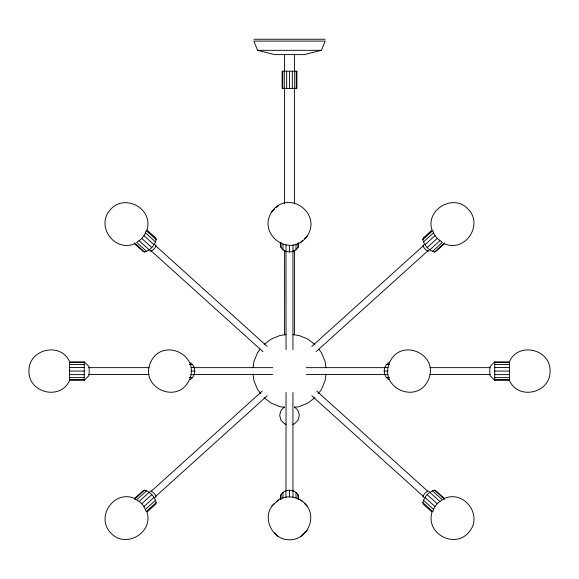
<?xml version="1.0" encoding="UTF-8"?>
<svg xmlns="http://www.w3.org/2000/svg" width="579" height="579" viewBox="0 0 579 579"><rect width="100%" height="100%" fill="white"/><g stroke="black" fill="none" stroke-linecap="round" stroke-linejoin="round"><path stroke-width="0.87" d="M253.088 367.614L253.884 361.542L257.568 352.647L260.232 349.18M325.912 374.555L325.116 380.627L321.432 389.522L318.233 393.684M147.088 229.646C153.355 207.919 123.486 192.793 109.749 210.416C96.063 226.563 114.273 251.851 134.067 243.991M431.912 512.524C425.645 534.251 455.514 549.377 469.251 531.754C482.937 515.607 464.727 490.319 444.933 498.179M189.934 379.6C196.353 376.27 196.353 365.899 189.934 362.57M389.066 379.6C382.647 376.27 382.647 365.899 389.066 362.57M137.23 241.957C141.196 239.605 144.736 235.841 145.908 231.296M134.408 243.564L143.129 251.431L144.518 251.988C150.236 250.577 154.846 245.235 156.171 239.59L155.737 238.012L147.015 230.145M280.279 243.071L280.981 247.501C284.593 253.392 294.407 253.392 298.019 247.501L298.721 243.071M298.721 499.098L298.019 494.669C294.407 488.777 284.593 488.777 280.981 494.669L280.279 499.098M431.985 512.024L423.263 504.157L422.829 502.579C424.154 496.934 428.764 491.593 434.482 490.181L435.871 490.731L444.592 498.606M433.092 510.873C434.264 506.328 437.804 502.565 441.77 500.205M134.408 498.606L143.129 490.731L144.518 490.181C150.236 491.593 154.846 496.934 156.171 502.579L155.737 504.157L147.015 512.024M444.592 243.564L435.871 251.431L434.482 251.988C428.764 250.577 424.154 245.235 422.829 239.59L423.263 238.012L431.985 230.145M321.454 50.315L325.145 41.095L253.855 41.095L257.546 50.315L274.75 54.614L304.25 54.614L321.454 50.315L257.546 50.315M271.783 211.762C256.678 234.741 290.817 259.16 307.217 236.066C322.322 213.094 288.183 188.674 271.783 211.762L274.432 209.28M274.432 503.614C260.622 515.549 271.703 540.417 289.5 539.751C307.355 540.446 318.349 515.527 304.568 503.614M69.77 379.976C61.338 400.777 28.371 393.365 28.95 371.081C28.371 348.797 61.338 341.393 69.77 362.186M509.231 362.186C517.662 341.393 550.629 348.797 550.05 371.081C550.629 393.365 517.662 400.777 509.231 379.976M84.259 380.302L89.173 375.387L89.173 366.782L84.259 361.868L69.509 361.868L69.509 380.302L84.259 380.302L84.259 361.868M284.586 406.813L280.989 410.41L279.671 415.331L280.989 420.245L284.586 423.842L286.221 424.284M494.741 361.868L489.827 366.782L489.827 375.387L494.741 380.302L509.491 380.302L509.491 361.868L494.741 361.868L494.741 380.302M276.349 207.477L278.318 205.632M300.682 242.203L302.651 240.357M304.568 238.555L307.217 236.066M276.349 501.812C285.15 493.315 300.465 496.413 307.217 506.104M300.682 536.538L307.217 530.407M271.783 506.104L278.318 499.966M144.518 490.181L134.451 499.264L136.593 499.815L146.653 490.731M428.677 233.829L431.362 231.405M422.829 239.59L432.897 230.507M423.43 241.942L433.49 232.867L433.092 231.296M137.23 500.205L139.155 501.392L149.216 492.309M151.336 491.173L262.258 391.1M311.842 346.372L423.437 245.699M424.957 244.722L435.024 235.646L433.49 232.867M139.155 501.392L141.746 503.744L151.814 494.669M427.186 247.501L437.254 238.425L441.77 241.957M145.908 510.873L143.976 506.524L154.043 497.448M155.563 496.471L267.158 395.797M316.076 351.67L428.337 250.396M429.784 249.86L439.845 240.777M145.51 509.303L155.57 500.227M432.347 251.431L442.407 242.355M146.103 511.662L156.171 502.579M147.638 510.765L149.65 508.948M434.482 251.988L444.549 242.905M264.125 344.483L271.066 339.156L279.954 335.473L286.033 334.669M314.875 397.686L307.934 403.013L299.046 406.697L294.704 407.269M423.263 238.012L424.653 237.462M292.779 424.284L294.414 423.842L298.011 420.245L299.329 415.331L298.011 410.41L294.414 406.813M253.855 39.249L325.145 39.249M69.509 362.57L84.259 362.57M494.741 362.57L509.491 362.57M69.509 364.567L84.259 364.567M189.246 364.567L192.525 364.567M386.475 364.567L389.754 364.567M494.741 364.567L509.491 364.567M69.509 367.556L84.259 367.556M190.976 367.556L194.254 367.556M384.745 367.556L388.024 367.556M494.741 367.556L509.491 367.556M88.522 367.643L149.129 367.643M193.458 367.643L272.709 367.643M306.291 367.643L385.542 367.643M429.871 367.643L490.478 367.643M69.509 371.081L84.259 371.081M190.766 371.081L194.862 371.081M384.138 371.081L388.234 371.081M494.741 371.081L509.491 371.081M88.522 374.526L149.129 374.526M193.458 374.526L272.709 374.526M306.291 374.526L385.542 374.526M429.871 374.526L490.478 374.526M69.509 374.613L84.259 374.613M190.976 374.613L194.254 374.613M384.745 374.613L388.024 374.613M494.741 374.613L509.491 374.613M69.509 377.602L84.259 377.602M189.246 377.602L192.525 377.602M386.475 377.602L389.754 377.602M494.741 377.602L509.491 377.602M69.509 379.6L84.259 379.6M494.741 379.6L509.491 379.6M292.967 334.669L299.046 335.473L307.934 339.156L314.875 344.483M284.296 407.269L279.954 406.697L271.066 403.013L264.125 397.686M444.933 243.991C465.936 252.321 483.863 224.073 467.694 208.701C453.415 193.415 425.616 209.475 431.912 229.646M134.067 498.179C113.064 489.841 95.137 518.096 111.306 533.469C125.585 548.754 153.384 532.694 147.088 512.524M154.347 237.462L155.737 238.012M147.638 231.405L150.323 233.829M434.482 490.181L444.549 499.264L442.407 499.815L432.347 490.731M146.103 230.507L156.171 239.59M145.51 232.867L155.57 241.942M429.784 492.309L439.845 501.392M155.563 245.699L267.158 346.372M316.742 391.1L427.664 491.173M143.976 235.646L154.043 244.722M427.186 494.669L437.254 503.744M141.746 238.425L151.814 247.501M424.957 497.448L435.024 506.524M150.663 250.396L262.924 351.67M311.842 395.797L423.437 496.471M139.155 240.777L149.216 249.86M423.43 500.227L433.49 509.303M136.593 242.355L146.653 251.431M422.829 502.579L432.897 511.662M134.451 242.905L144.518 251.988M429.35 508.948L431.362 510.765M300.682 499.966L302.651 501.812M274.432 532.89L278.318 536.538M435.024 235.646L437.254 238.425M141.746 503.744L143.976 506.524M318.768 349.18L321.432 352.647L325.116 361.542L325.912 367.614M260.767 393.684L257.568 389.522L253.884 380.627L253.088 374.555M298.019 242.55L298.019 247.501M298.019 494.669L298.019 499.619M296.31 71.203L296.31 88.413M296.021 244.085L296.021 249.86M296.021 492.309L296.021 498.085M294.711 71.203L294.711 88.413M294.414 54.614L294.414 71.774M294.414 88.037L294.414 203.649M294.414 250.613L294.414 334.611M293.025 244.83L293.025 251.431M293.025 490.731L293.025 497.339M292.938 250.736L292.938 349.658M292.938 392.511L292.938 491.433M292.323 71.203L292.323 88.413M289.5 71.203L289.5 88.413M289.5 245.38L289.5 251.988M289.5 490.181L289.5 496.782M286.677 71.203L286.677 88.413M285.975 244.83L286.062 349.658M286.062 392.511L285.975 497.339M284.586 54.614L284.586 71.774M284.586 88.037L284.586 203.649M284.586 250.613L284.586 334.611M284.289 71.203L284.289 88.413M282.979 244.085L282.979 249.86M282.979 492.309L282.979 498.085M282.69 71.203L282.69 88.413M280.981 242.55L280.981 247.501M280.981 494.669L280.981 499.619M149.845 491.289A4.299 1.694 47.9 0 1 153.898 493.12A4.299 1.694 47.9 0 1 155.729 497.549M423.271 497.549A4.299 1.694 -47.9 0 1 425.102 493.12A4.299 1.694 -47.9 0 1 429.155 491.289M155.729 244.62A4.299 1.694 -47.9 0 1 153.898 249.05A4.299 1.694 -47.9 0 1 149.845 250.881M429.155 250.881A4.299 1.694 47.9 0 1 425.102 249.05A4.299 1.694 47.9 0 1 423.271 244.62M150.605 362.382C139.134 387.735 178.042 405.271 189.347 379.788C200.826 354.435 161.917 336.898 150.605 362.382M389.653 362.382C378.174 387.735 417.083 405.271 428.395 379.788C439.866 354.435 400.957 336.898 389.653 362.382M296.875 71.203L282.125 71.203L282.125 88.413L296.875 88.413L296.875 71.203"/></g></svg>
